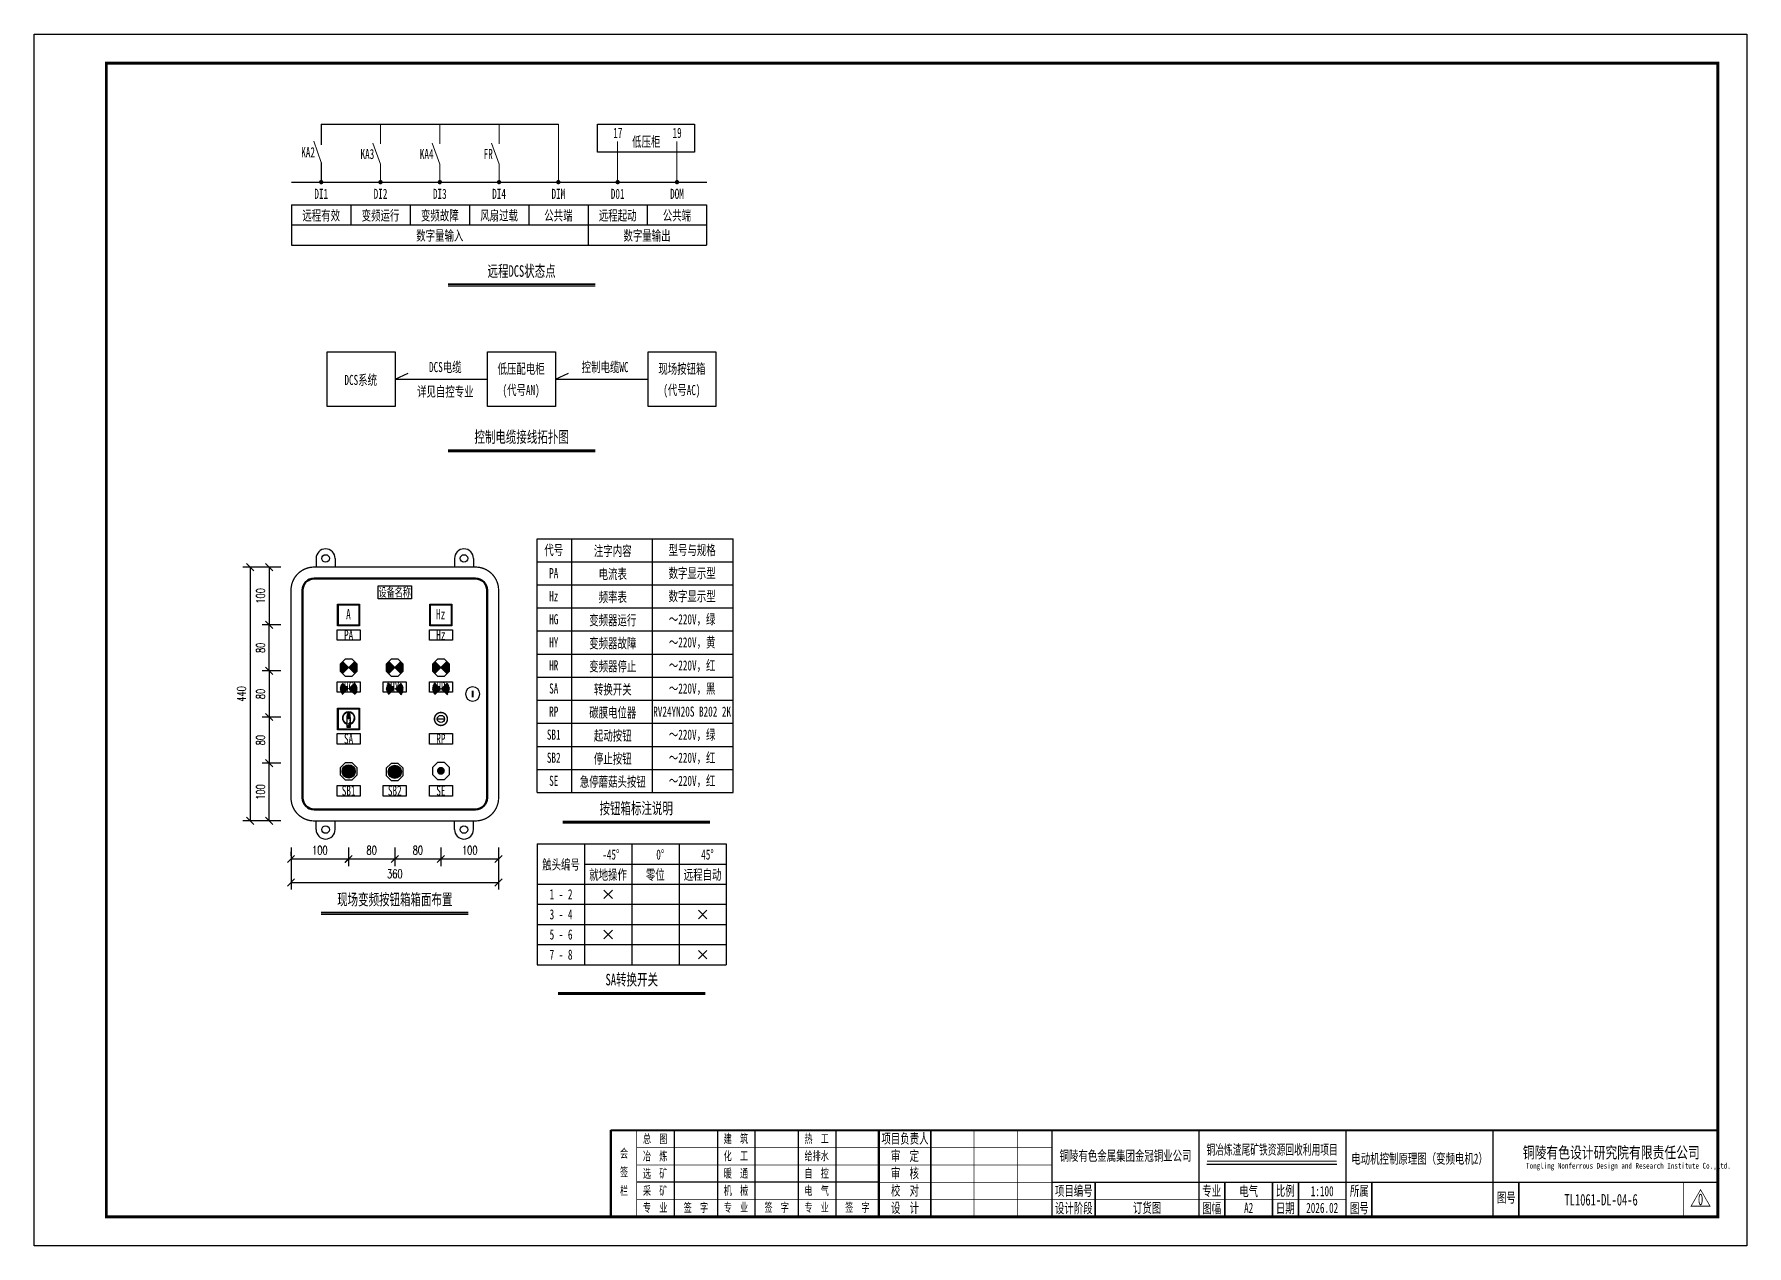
# Model space of a CAD drawing. Header units: millimetres. Extents: x 401220 to 2750366, y -101310 to 943175.
# Drawn here: x 1179837 to 1239237, y 495324 to 537324 of the extents above; entities that cross this region are included whole.
import ezdxf
from ezdxf.enums import TextEntityAlignment as Align

# ---------------------------------------------------------------- set-up
doc = ezdxf.new("R2010")
doc.units = ezdxf.units.MM
for name, color, linetype in [('1', 7, 'Continuous'), ('4', 1, 'Continuous'), ('动力平面设备层', 1, 'Continuous'), ('图框', 7, 'Continuous'), ('文字', 7, 'Continuous'), ('标注-照明', 7, 'Continuous'), ('照明平面导线层', 3, 'Continuous'), ('照明平面设备层', 1, 'Continuous'), ('电气-接地设计-接地线', 3, '接地线')]:
    doc.layers.add(name, color=color, linetype=linetype)
for name, color, linetype, lineweight in [('CAXA0层', 7, 'Continuous', 25), ('SW', 8, 'Continuous', 20), ('TEXT', 4, 'Continuous', 0)]:
    doc.layers.add(name, color=color, linetype=linetype, lineweight=lineweight)
doc.styles.add('DIM_FONT', font='txt.shx', dxfattribs={"width": 0.7, "bigfont": 'hzdx.shx'})
doc.styles.add('HZ', font='simsun.ttf', dxfattribs={"width": 0.75})
doc.styles.add('标准', font='NSimSun.ttf', dxfattribs={"width": 0.667})
doc.linetypes.add('接地线', pattern='A,500,[136,EESLTYPE.shx,S=100,R=0,X=0,Y=0],500,-200,60,-200', length=1460)
doc.dimstyles.new('副本 DIM20', dxfattribs={"dimtxt": 300, "dimasz": 2, "dimexe": 250, "dimexo": 300, "dimgap": 150, "dimtad": 1, "dimdec": 0, "dimlfac": 0.05, "dimzin": 0, "dimdsep": 46, "dimtxsty": 'DIM_FONT', "dimblk1": '_DIMX', "dimblk2": '_DIMX', "dimsah": 1, "dimcen": 0, "dimclrd": 3, "dimclre": 3, "dimclrt": 7, "dimadec": 0, "dimazin": 0, "dimtfac": 1, "dimtdec": 0, "dimtix": 1, "dimtmove": 2, "dimatfit": 3, "dimldrblk": '_DIMX', "dimfxl": 250, "dimtolj": 1, "dimtzin": 0, "dimarcsym": 0})

# ---------------------------------------------------------------- blocks, each defined once
blk = doc.blocks.new('_Oblique')
at = {"color": 0, "linetype": 'ByBlock', "lineweight": -2}
blk.add_line((-0.5, -0.5), (0.5, 0.5), dxfattribs=at)
blk = doc.blocks.new('*D123')
at = {"layer": '1', "color": 3, "linetype": 'ByBlock', "lineweight": -2, "transparency": 16777216}
for p, q in [((1188384, 515252), (1187738, 515252)), ((1187988, 515252), (1187988, 513652)), ((1188384, 513652), (1187738, 513652))]:
    blk.add_line(p, q, dxfattribs=at)
at = {"layer": 'Defpoints', "color": 0, "linetype": 'ByBlock', "transparency": 16777216}
for p in [(1188684, 515252), (1187988, 513652), (1188684, 513652)]:
    blk.add_point(p, dxfattribs=at)
at = {"layer": '1', "color": 3, "linetype": 'ByBlock', "lineweight": -2, "transparency": 16777216, "xscale": 250, "yscale": 250, "zscale": 250}
for p, rotation in [((1187988, 515252), 90), ((1187988, 513652), 270)]:
    blk.add_blockref('_Oblique', p, dxfattribs=dict(at, rotation=rotation))
at = {"layer": '1', "color": 7, "linetype": 'ByBlock', "transparency": 16777216, "insert": (1187688, 514452), "char_height": 300, "attachment_point": 5, "rotation": 90, "style": 'DIM_FONT'}
blk.add_mtext('\\A1;80', dxfattribs=at)
blk = doc.blocks.new('_DIMX')
blk.add_line((-150, 0), (150, 0))
at = {"const_width": 50}
blk.add_lwpolyline([(-70, -70), (70, 70)], dxfattribs=at)
blk = doc.blocks.new('*D124')
at = {"layer": '1', "color": 3, "linetype": 'ByBlock', "lineweight": -2, "transparency": 16777216}
for p, q in [((1188061, 518852), (1187074, 518852)), ((1187324, 518852), (1187324, 510052)), ((1188061, 510052), (1187074, 510052))]:
    blk.add_line(p, q, dxfattribs=at)
at = {"layer": 'Defpoints', "color": 0, "linetype": 'ByBlock', "transparency": 16777216}
for p in [(1188361, 518852), (1187324, 510052), (1188361, 510052)]:
    blk.add_point(p, dxfattribs=at)
at = {"layer": '1', "color": 3, "linetype": 'ByBlock', "lineweight": -2, "transparency": 16777216, "xscale": 250, "yscale": 250, "zscale": 250}
for p, rotation in [((1187324, 518852), 90), ((1187324, 510052), 270)]:
    blk.add_blockref('_Oblique', p, dxfattribs=dict(at, rotation=rotation))
at = {"layer": '1', "color": 7, "linetype": 'ByBlock', "transparency": 16777216, "insert": (1187024, 514452), "char_height": 300, "attachment_point": 5, "rotation": 90, "style": 'DIM_FONT'}
blk.add_mtext('\\A1;440', dxfattribs=at)
blk = doc.blocks.new('*D125')
at = {"layer": '1', "color": 3, "linetype": 'ByBlock', "lineweight": -2, "transparency": 16777216}
for p, q in [((1188384, 518852), (1187738, 518852)), ((1187988, 518852), (1187988, 516852)), ((1188384, 516852), (1187738, 516852))]:
    blk.add_line(p, q, dxfattribs=at)
at = {"layer": 'Defpoints', "color": 0, "linetype": 'ByBlock', "transparency": 16777216}
for p in [(1188684, 518852), (1187988, 516852), (1188684, 516852)]:
    blk.add_point(p, dxfattribs=at)
at = {"layer": '1', "color": 3, "linetype": 'ByBlock', "lineweight": -2, "transparency": 16777216, "xscale": 250, "yscale": 250, "zscale": 250}
for p, rotation in [((1187988, 518852), 90), ((1187988, 516852), 270)]:
    blk.add_blockref('_Oblique', p, dxfattribs=dict(at, rotation=rotation))
at = {"layer": '1', "color": 7, "linetype": 'ByBlock', "transparency": 16777216, "insert": (1187688, 517852), "char_height": 300, "attachment_point": 5, "rotation": 90, "style": 'DIM_FONT'}
blk.add_mtext('\\A1;100', dxfattribs=at)
blk = doc.blocks.new('*D126')
at = {"layer": '1', "color": 3, "linetype": 'ByBlock', "lineweight": -2, "transparency": 16777216}
for p, q in [((1188229, 516852), (1187738, 516852)), ((1187988, 515252), (1187988, 516852)), ((1188167, 515252), (1187738, 515252))]:
    blk.add_line(p, q, dxfattribs=at)
at = {"layer": 'Defpoints', "color": 0, "linetype": 'ByBlock', "transparency": 16777216}
for p in [(1187988, 516852), (1188529, 516852), (1188467, 515252)]:
    blk.add_point(p, dxfattribs=at)
at = {"layer": '1', "color": 3, "linetype": 'ByBlock', "lineweight": -2, "transparency": 16777216, "xscale": 250, "yscale": 250, "zscale": 250}
for p, rotation in [((1187988, 516852), 90), ((1187988, 515252), 270)]:
    blk.add_blockref('_Oblique', p, dxfattribs=dict(at, rotation=rotation))
at = {"layer": '1', "color": 7, "linetype": 'ByBlock', "transparency": 16777216, "insert": (1187688, 516052), "char_height": 300, "attachment_point": 5, "rotation": 90, "style": 'DIM_FONT'}
blk.add_mtext('\\A1;80', dxfattribs=at)
blk = doc.blocks.new('*D127')
at = {"layer": '1', "color": 3, "linetype": 'ByBlock', "lineweight": -2, "transparency": 16777216}
for p, q in [((1192341, 509129), (1192341, 508483)), ((1193943, 509129), (1193943, 508483)), ((1192341, 508733), (1193943, 508733))]:
    blk.add_line(p, q, dxfattribs=at)
at = {"layer": 'Defpoints', "color": 0, "linetype": 'ByBlock', "transparency": 16777216}
for p in [(1192341, 509429), (1193943, 509429), (1193943, 508733)]:
    blk.add_point(p, dxfattribs=at)
at = {"layer": '1', "color": 3, "linetype": 'ByBlock', "lineweight": -2, "transparency": 16777216, "xscale": 250, "yscale": 250, "zscale": 250, "rotation": 180}
blk.add_blockref('_Oblique', (1192341, 508733), dxfattribs=at)
at = {"layer": '1', "color": 3, "linetype": 'ByBlock', "lineweight": -2, "transparency": 16777216, "xscale": 250, "yscale": 250, "zscale": 250}
blk.add_blockref('_Oblique', (1193943, 508733), dxfattribs=at)
at = {"layer": '1', "color": 7, "linetype": 'ByBlock', "transparency": 16777216, "insert": (1193142, 509033), "char_height": 300, "attachment_point": 5, "style": 'DIM_FONT'}
blk.add_mtext('\\A1;80', dxfattribs=at)
blk = doc.blocks.new('*D128')
at = {"layer": '1', "color": 3, "linetype": 'ByBlock', "lineweight": -2, "transparency": 16777216}
for p, q in [((1193943, 509129), (1193943, 508483)), ((1195943, 509129), (1195943, 508483)), ((1193943, 508733), (1195943, 508733))]:
    blk.add_line(p, q, dxfattribs=at)
at = {"layer": 'Defpoints', "color": 0, "linetype": 'ByBlock', "transparency": 16777216}
for p in [(1193943, 509429), (1195943, 509429), (1195943, 508733)]:
    blk.add_point(p, dxfattribs=at)
at = {"layer": '1', "color": 3, "linetype": 'ByBlock', "lineweight": -2, "transparency": 16777216, "xscale": 250, "yscale": 250, "zscale": 250, "rotation": 180}
blk.add_blockref('_Oblique', (1193943, 508733), dxfattribs=at)
at = {"layer": '1', "color": 3, "linetype": 'ByBlock', "lineweight": -2, "transparency": 16777216, "xscale": 250, "yscale": 250, "zscale": 250}
blk.add_blockref('_Oblique', (1195943, 508733), dxfattribs=at)
at = {"layer": '1', "color": 7, "linetype": 'ByBlock', "transparency": 16777216, "insert": (1194943, 509033), "char_height": 300, "attachment_point": 5, "style": 'DIM_FONT'}
blk.add_mtext('\\A1;100', dxfattribs=at)
blk = doc.blocks.new('*D129')
at = {"layer": '1', "color": 3, "linetype": 'ByBlock', "lineweight": -2, "transparency": 16777216}
for p, q in [((1188743, 509129), (1188743, 507668)), ((1195943, 509129), (1195943, 507668)), ((1188743, 507918), (1195943, 507918))]:
    blk.add_line(p, q, dxfattribs=at)
at = {"layer": 'Defpoints', "color": 0, "linetype": 'ByBlock', "transparency": 16777216}
for p in [(1188743, 509429), (1195943, 509429), (1195943, 507918)]:
    blk.add_point(p, dxfattribs=at)
at = {"layer": '1', "color": 3, "linetype": 'ByBlock', "lineweight": -2, "transparency": 16777216, "xscale": 250, "yscale": 250, "zscale": 250, "rotation": 180}
blk.add_blockref('_Oblique', (1188743, 507918), dxfattribs=at)
at = {"layer": '1', "color": 3, "linetype": 'ByBlock', "lineweight": -2, "transparency": 16777216, "xscale": 250, "yscale": 250, "zscale": 250}
blk.add_blockref('_Oblique', (1195943, 507918), dxfattribs=at)
at = {"layer": '1', "color": 7, "linetype": 'ByBlock', "transparency": 16777216, "insert": (1192343, 508218), "char_height": 300, "attachment_point": 5, "style": 'DIM_FONT'}
blk.add_mtext('\\A1;360', dxfattribs=at)
blk = doc.blocks.new('*D130')
at = {"layer": '1', "color": 3, "linetype": 'ByBlock', "lineweight": -2, "transparency": 16777216}
for p, q in [((1188384, 512052), (1187738, 512052)), ((1187988, 510052), (1187988, 512052)), ((1188384, 510052), (1187738, 510052))]:
    blk.add_line(p, q, dxfattribs=at)
at = {"layer": 'Defpoints', "color": 0, "linetype": 'ByBlock', "transparency": 16777216}
for p in [(1187988, 512052), (1188684, 512052), (1188684, 510052)]:
    blk.add_point(p, dxfattribs=at)
at = {"layer": '1', "color": 3, "linetype": 'ByBlock', "lineweight": -2, "transparency": 16777216, "xscale": 250, "yscale": 250, "zscale": 250}
for p, rotation in [((1187988, 512052), 90), ((1187988, 510052), 270)]:
    blk.add_blockref('_Oblique', p, dxfattribs=dict(at, rotation=rotation))
at = {"layer": '1', "color": 7, "linetype": 'ByBlock', "transparency": 16777216, "insert": (1187688, 511052), "char_height": 300, "attachment_point": 5, "rotation": 90, "style": 'DIM_FONT'}
blk.add_mtext('\\A1;100', dxfattribs=at)
blk = doc.blocks.new('*D131')
at = {"layer": '1', "color": 3, "linetype": 'ByBlock', "lineweight": -2, "transparency": 16777216}
for p, q in [((1188167, 513652), (1187738, 513652)), ((1187988, 513652), (1187988, 512052)), ((1188229, 512052), (1187738, 512052))]:
    blk.add_line(p, q, dxfattribs=at)
at = {"layer": 'Defpoints', "color": 0, "linetype": 'ByBlock', "transparency": 16777216}
for p in [(1188467, 513652), (1187988, 512052), (1188529, 512052)]:
    blk.add_point(p, dxfattribs=at)
at = {"layer": '1', "color": 3, "linetype": 'ByBlock', "lineweight": -2, "transparency": 16777216, "xscale": 250, "yscale": 250, "zscale": 250}
for p, rotation in [((1187988, 513652), 90), ((1187988, 512052), 270)]:
    blk.add_blockref('_Oblique', p, dxfattribs=dict(at, rotation=rotation))
at = {"layer": '1', "color": 7, "linetype": 'ByBlock', "transparency": 16777216, "insert": (1187688, 512852), "char_height": 300, "attachment_point": 5, "rotation": 90, "style": 'DIM_FONT'}
blk.add_mtext('\\A1;80', dxfattribs=at)
blk = doc.blocks.new('*D132')
at = {"layer": '1', "color": 3, "linetype": 'ByBlock', "lineweight": -2, "transparency": 16777216}
for p, q in [((1188743, 508846), (1188743, 508983)), ((1188743, 508733), (1190743, 508733)), ((1190743, 508846), (1190743, 508983))]:
    blk.add_line(p, q, dxfattribs=at)
at = {"layer": 'Defpoints', "color": 0, "linetype": 'ByBlock', "transparency": 16777216}
for p in [(1188743, 508546), (1190743, 508733), (1190743, 508546)]:
    blk.add_point(p, dxfattribs=at)
at = {"layer": '1', "color": 3, "linetype": 'ByBlock', "lineweight": -2, "transparency": 16777216, "xscale": 250, "yscale": 250, "zscale": 250, "rotation": 180}
blk.add_blockref('_Oblique', (1188743, 508733), dxfattribs=at)
at = {"layer": '1', "color": 3, "linetype": 'ByBlock', "lineweight": -2, "transparency": 16777216, "xscale": 250, "yscale": 250, "zscale": 250}
blk.add_blockref('_Oblique', (1190743, 508733), dxfattribs=at)
at = {"layer": '1', "color": 7, "linetype": 'ByBlock', "transparency": 16777216, "insert": (1189743, 509033), "char_height": 300, "attachment_point": 5, "style": 'DIM_FONT'}
blk.add_mtext('\\A1;100', dxfattribs=at)
blk = doc.blocks.new('*D133')
at = {"layer": '1', "color": 3, "linetype": 'ByBlock', "lineweight": -2, "transparency": 16777216}
for p, q in [((1190740, 509129), (1190740, 508483)), ((1192341, 509129), (1192341, 508483)), ((1190740, 508733), (1192341, 508733))]:
    blk.add_line(p, q, dxfattribs=at)
at = {"layer": 'Defpoints', "color": 0, "linetype": 'ByBlock', "transparency": 16777216}
for p in [(1190740, 509429), (1192341, 509429), (1192341, 508733)]:
    blk.add_point(p, dxfattribs=at)
at = {"layer": '1', "color": 3, "linetype": 'ByBlock', "lineweight": -2, "transparency": 16777216, "xscale": 250, "yscale": 250, "zscale": 250, "rotation": 180}
blk.add_blockref('_Oblique', (1190740, 508733), dxfattribs=at)
at = {"layer": '1', "color": 3, "linetype": 'ByBlock', "lineweight": -2, "transparency": 16777216, "xscale": 250, "yscale": 250, "zscale": 250}
blk.add_blockref('_Oblique', (1192341, 508733), dxfattribs=at)
at = {"layer": '1', "color": 7, "linetype": 'ByBlock', "transparency": 16777216, "insert": (1191541, 509033), "char_height": 300, "attachment_point": 5, "style": 'DIM_FONT'}
blk.add_mtext('\\A1;80', dxfattribs=at)
blk = doc.blocks.new('3')
at = {"layer": 'TEXT', "color": 7, "lineweight": 25, "style": 'HZ', "width": 0.75}
for s, height, p in [('铜陵有色设计研究院有限责任公司', 400, (221501, 249018)), ('Tongling Nonferrous Design and Research Institute Co.,Ltd.', 200, (221613, 248659))]:
    blk.add_text(s, height=height, dxfattribs=at).set_placement(p)
blk = doc.blocks.new('铜陵有色图签02')
at = {"layer": '图框', "linetype": 'Continuous', "lineweight": 50}
for p, q in [((-38401, 3003), (-38401, 1)), ((-29100, 3001), (-29100, 0))]:
    blk.add_line(p, q, dxfattribs=at)
at = {"layer": '图框', "color": 7, "linetype": 'Continuous', "lineweight": 25}
for p, q in [((-36201, 3010), (-36201, 9)), ((-34701, 3010), (-34701, 9)), ((-33401, 3017), (-33401, 16)), ((-31901, 3017), (-31901, 16)), ((-30601, 3017), (-30601, 16)), ((-29100, 1201), (-37501, 1201))]:
    blk.add_line(p, q, dxfattribs=at)
at = {"layer": '图框', "color": 7, "linetype": 'Continuous', "lineweight": 35}
for p, q in [((-27300, 3001), (-27300, 1)), ((-21600, 1197), (-21600, -3)), ((-17100, 1200), (-17100, 0)), ((-15450, 0), (-15450, 1200)), ((-14550, 1200), (-14550, 0)), ((-12000, 1201), (-12000, 1)), ((-6900, 1202), (-6900, 2))]:
    blk.add_line(p, q, dxfattribs=at)
at = {"layer": '图框', "lineweight": 25}
blk.add_line((-17723, 1830), (-13223, 1830), dxfattribs=at)
at = {"layer": '图框', "lineweight": 70, "const_width": 70}
blk.add_lwpolyline([(-17980, 3001), (0, 3001), (-38401, 3001)], dxfattribs=at)
at = {"layer": '图框', "color": 7, "linetype": 'Continuous', "lineweight": 25, "const_width": 25}
for points in [[(-37501, 3000), (-37501, 0)], [(-25800, 3001), (-25800, 1)], [(-24300, 3001), (-24300, 1)], [(-23100, 2401), (-37501, 2401)], [(-23100, 1801), (-37501, 1801)], [(-23100, 1201), (-29100, 1201)], [(-12900, 600), (-18000, 600), (-37501, 600)], [(-602, 943), (-932, 371), (-272, 371), (-602, 943)]]:
    blk.add_lwpolyline(points, dxfattribs=at)
at = {"layer": '图框', "linetype": 'Continuous', "lineweight": 50, "const_width": 50}
for points in [[(-23100, 3001), (-23100, 1)], [(-18000, 3000), (-18000, 0)]]:
    blk.add_lwpolyline(points, dxfattribs=at)
at = {"layer": '图框', "lineweight": 50, "const_width": 50}
for points in [[(-12900, 3001), (-12900, 1)], [(-7800, 3001), (-7800, 1)], [(0, 3000), (0, 0)], [(-23100, 1200), (0, 1200)]]:
    blk.add_lwpolyline(points, dxfattribs=at)
at = {"layer": '图框', "lineweight": 25, "const_width": 35}
blk.add_lwpolyline([(-17723, 1930), (-13223, 1930)], dxfattribs=at)
at = {"layer": '图框', "color": 7, "linetype": 'Continuous', "lineweight": 35, "const_width": 25}
blk.add_lwpolyline([(-1200, 1201), (-1200, 0)], dxfattribs=at)
at = {"layer": '图框', "linetype": 'Continuous', "lineweight": 70, "const_width": 70}
blk.add_lwpolyline([(-38401, 1), (0, 0)], dxfattribs=at)
at = {"layer": '图框', "lineweight": 25}
blk.add_blockref('3', (-228268, -246986), dxfattribs=at)
at = {"layer": 'TEXT', "color": 7, "lineweight": 25, "style": '标准', "width": 0.667}
for s, height, p in [('会', 300, (-37942, 2054)), ('总  图', 300, (-36862, 2555)), ('建  筑', 300, (-34062, 2562)), ('热  工', 300, (-31262, 2562)), ('项目负责人', 350, (-28197, 2541)), ('冶  炼', 300, (-36862, 1955)), ('化  工', 300, (-34062, 1962)), ('给排水', 300, (-31262, 1962)), ('审  定', 350, (-28197, 1941)), ('签', 300, (-37942, 1404)), ('选  矿', 300, (-36862, 1355)), ('暖  通', 300, (-34062, 1362)), ('自  控', 300, (-31262, 1362)), ('审  核', 350, (-28197, 1341)), ('栏', 300, (-37942, 754)), ('采  矿', 300, (-36862, 754)), ('机  械', 300, (-34062, 761)), ('电  气', 300, (-31262, 761)), ('校  对', 350, (-28197, 741)), ('项目编号', 350, (-22343, 730)), ('专业', 350, (-17559, 730)), ('比例', 350, (-15009, 730)), ('所属', 350, (-12438, 730)), ('图号', 350, (-7339, 495)), ('专  业', 300, (-36862, 170)), ('签  字', 300, (-35449, 170)), ('专  业', 300, (-34062, 177)), ('签  字', 300, (-32649, 177)), ('专  业', 300, (-31262, 177)), ('签  字', 300, (-29849, 177)), ('设  计', 350, (-28197, 139)), ('设计阶段', 350, (-22343, 130)), ('图幅', 350, (-17559, 130)), ('日期', 350, (-15009, 130)), ('图号', 350, (-12438, 130))]:
    blk.add_text(s, height=height, dxfattribs=at).set_placement(p, align=Align.CENTER)

msp = doc.modelspace()

# ---------------------------------------------------------------- hatches: boundary and pattern name
at = {"linetype": 'ByBlock', "lineweight": 25}
h = msp.add_hatch(dxfattribs=at)
h.set_pattern_fill('ANSI31', scale=184.8, style=0)
h.set_pattern_definition([(45, (626340.397, 517562.544), (-16.3341666, 16.3341666), [])])
h.paths.add_polyline_path([(1190742.8, 515367.6), (1190533.9, 515576.8, 0.1991281), (1190447.1, 515367.6, 0.1986966), (1190533.5, 515158.7)])
h.paths.add_polyline_path([(1190952, 515576.5), (1190742.8, 515367.6), (1190951.7, 515158.3, 0.1991281), (1191038.4, 515367.6, 0.1986966)])
h = msp.add_hatch(dxfattribs=at)
h.set_pattern_fill('ANSI31', scale=184.8, style=0)
h.set_pattern_definition([(45, (629330.195, 517562.544), (-16.3341666, 16.3341666), [])])
h.paths.add_polyline_path([(1192342.7, 515367.6), (1192133.8, 515576.8, 0.1991281), (1192047, 515367.6, 0.1986966), (1192133.5, 515158.7)])
h.paths.add_polyline_path([(1192552, 515576.5), (1192342.7, 515367.6), (1192551.6, 515158.3, 0.1991281), (1192638.4, 515367.6, 0.1986966)])
h = msp.add_hatch(dxfattribs=at)
h.set_pattern_fill('ANSI31', scale=184.8, style=0)
h.set_pattern_definition([(45, (630930.25, 517562.544), (-16.3341666, 16.3341666), [])])
h.paths.add_polyline_path([(1193942.8, 515367.6), (1193733.9, 515576.8, 0.1991281), (1193647.1, 515367.6, 0.1986966), (1193733.5, 515158.7)])
h.paths.add_polyline_path([(1194152, 515576.5), (1193942.8, 515367.6), (1194151.7, 515158.3, 0.1991281), (1194238.4, 515367.6, 0.1986966)])
h = msp.add_hatch(dxfattribs=at)
h.set_pattern_fill('ANSI31', scale=184.8, style=0)
h.set_pattern_definition([(45, (626340.397, 516827.52), (-16.3341666, 16.3341666), [])])
h.paths.add_polyline_path([(1190742.8, 514632.6), (1190533.9, 514841.8, 0.1991281), (1190447.1, 514632.6, 0.1986966), (1190533.5, 514423.7)])
h.paths.add_polyline_path([(1190952, 514841.5), (1190742.8, 514632.6), (1190951.7, 514423.3, 0.1991281), (1191038.4, 514632.6, 0.1986966)])
h = msp.add_hatch(dxfattribs=at)
h.set_pattern_fill('ANSI31', scale=184.8, style=0)
h.set_pattern_definition([(45, (629330.195, 516827.52), (-16.3341666, 16.3341666), [])])
h.paths.add_polyline_path([(1192342.7, 514632.6), (1192133.8, 514841.8, 0.1991281), (1192047, 514632.6, 0.1986966), (1192133.5, 514423.7)])
h.paths.add_polyline_path([(1192552, 514841.5), (1192342.7, 514632.6), (1192551.6, 514423.3, 0.1991281), (1192638.4, 514632.6, 0.1986966)])
h = msp.add_hatch(dxfattribs=at)
h.set_pattern_fill('ANSI31', scale=184.8, style=0)
h.set_pattern_definition([(45, (630930.25, 516827.52), (-16.3341666, 16.3341666), [])])
h.paths.add_polyline_path([(1193942.8, 514632.6), (1193733.9, 514841.8, 0.1991281), (1193647.1, 514632.6, 0.1986966), (1193733.5, 514423.7)])
h.paths.add_polyline_path([(1194152, 514841.5), (1193942.8, 514632.6), (1194151.7, 514423.3, 0.1991281), (1194238.4, 514632.6, 0.1986966)])
at = {"layer": '文字', "linetype": 'ByBlock', "ltscale": 0.2}
h = msp.add_hatch(dxfattribs=at)
h.set_pattern_fill('ANSI31', scale=308, style=0)
h.set_pattern_definition([(45, (-2173361.837, 1886555.832), (-27.22361108, 27.22361108), [])])
edge = h.paths.add_edge_path()
edge.add_line((1190803.7, 513304.5), (1190803.7, 513579.8))
edge.add_line((1190679, 513579.8), (1190679, 513304.5))
edge.add_arc((1189907.3, 513579.8), 896.4, 360, 366.231132)
edge.add_arc((1190323.1, 513625.2), 478.1, 6.231132, 14.766974)
edge.add_arc((1190582, 513693.4), 210.4, 14.766974, 32.471625)
edge.add_arc((1190741.4, 513794.8), 21.5, 32.471625, 90)
edge.add_arc((1190741.4, 513794.8), 21.5, 90, 147.528375)
edge.add_arc((1190900.7, 513693.4), 210.4, 147.528375, 165.233026)
edge.add_arc((1191159.6, 513625.2), 478.1, 165.233026, 173.768868)
edge.add_arc((1191575.4, 513579.8), 896.4, 173.768868, 180)
edge.add_line((1190679, 513304.5), (1190803.7, 513304.5))
at = {"layer": '电气-接地设计-接地线', "linetype": 'ByBlock', "ltscale": 0.2}
h = msp.add_hatch(color=7, dxfattribs=at)
edge = h.paths.add_edge_path()
edge.add_arc((1190742.8, 511767.6), 230.3, 0, 360)
h = msp.add_hatch(color=7, dxfattribs=at)
edge = h.paths.add_edge_path()
edge.add_arc((1192342.7, 511752.1), 230.3, 0, 360)
h = msp.add_hatch(color=7, dxfattribs=at)
edge = h.paths.add_edge_path()
edge.add_arc((1193941.4, 511787.6), 138.2, 0, 360)

# ---------------------------------------------------------------- linework, layer by layer
at = {"color": 7, "linetype": 'ByBlock', "lineweight": 25}
for p, q in [((1190952, 515576.5), (1190533.5, 515158.7)), ((1190951.7, 515158.3), (1190533.9, 515576.8)), ((1192552, 515576.5), (1192133.5, 515158.7)), ((1192551.6, 515158.3), (1192133.8, 515576.8)), ((1194152, 515576.5), (1193733.5, 515158.7)), ((1194151.7, 515158.3), (1193733.9, 515576.8)), ((1190679, 513579.8), (1190679, 513304.5)), ((1190679, 513304.5), (1190803.7, 513304.5)), ((1190803.7, 513304.5), (1190803.7, 513579.8))]:
    msp.add_line(p, q, dxfattribs=at)
at = {"color": 7, "linetype": 'ByBlock', "lineweight": 20, "const_width": 75}
for points in [[(1189752.6, 532197.3, 1), (1189827.6, 532197.3, 1)], [(1191809.1, 532197.3, 1), (1191884.1, 532197.3, 1)], [(1193865.6, 532197.3, 1), (1193940.6, 532197.3, 1)], [(1195922.1, 532197.3, 1), (1195997.1, 532197.3, 1)], [(1197978.6, 532197.3, 1), (1198053.6, 532197.3, 1)], [(1200035.1, 532197.3, 1), (1200110.1, 532197.3, 1)], [(1202091.6, 532197.3, 1), (1202166.6, 532197.3, 1)]]:
    msp.add_lwpolyline(points, format="xyb", close=True, dxfattribs=at)
at = {"color": 7, "linetype": 'ByBlock', "lineweight": 50}
for points in [[(1189542.8, 518451.7, 0.4142136), (1189142.8, 518051.7)], [(1195542.8, 518051.7, 0.4142136), (1195142.8, 518451.7)], [(1189142.8, 510851.7, 0.4142136), (1189542.8, 510451.7)], [(1195142.8, 510451.7, 0.4142136), (1195542.8, 510851.7)]]:
    msp.add_lwpolyline(points, format="xyb", dxfattribs=at)
for points in [[(1189142.8, 510851.7), (1189142.8, 518051.7)], [(1189542.8, 518451.7), (1195142.8, 518451.7)], [(1195542.8, 518051.7), (1195542.8, 510851.7)], [(1195142.8, 510451.7), (1189542.8, 510451.7)]]:
    msp.add_lwpolyline(points, dxfattribs=at)
at = {"color": 7, "linetype": 'ByBlock', "lineweight": 25}
for points in [[(1191763.1, 518201.7), (1192922.4, 518201.7), (1192922.4, 517745.7), (1191763.1, 517745.7)], [(1190360.2, 517561.5), (1191122.6, 517561.5), (1191122.6, 516809.2), (1190360.2, 516809.2)], [(1193560.2, 517561.5), (1194322.6, 517561.5), (1194322.6, 516809.2), (1193560.2, 516809.2)], [(1190343.7, 516676.3), (1191141.8, 516676.3), (1191141.8, 516313.5), (1190343.7, 516313.5)], [(1193543.7, 516676.3), (1194341.8, 516676.3), (1194341.8, 516313.5), (1193543.7, 516313.5)], [(1190620.3, 515663.3), (1190447.1, 515490.1), (1190447.1, 515245.1), (1190620.3, 515071.9), (1190865.2, 515071.9), (1191038.4, 515245.1), (1191038.4, 515490.1), (1190865.2, 515663.3)], [(1192220.2, 515663.3), (1192047, 515490.1), (1192047, 515245.1), (1192220.2, 515071.9), (1192465.2, 515071.9), (1192638.4, 515245.1), (1192638.4, 515490.1), (1192465.2, 515663.3)], [(1193820.3, 515663.3), (1193647.1, 515490.1), (1193647.1, 515245.1), (1193820.3, 515071.9), (1194065.2, 515071.9), (1194238.4, 515245.1), (1194238.4, 515490.1), (1194065.2, 515663.3)], [(1190343.7, 514876.3), (1191141.8, 514876.3), (1191141.8, 514513.5), (1190343.7, 514513.5)], [(1191943.6, 514876.3), (1192741.8, 514876.3), (1192741.8, 514513.5), (1191943.6, 514513.5)], [(1193543.7, 514876.3), (1194341.8, 514876.3), (1194341.8, 514513.5), (1193543.7, 514513.5)], [(1190360.2, 513961.5), (1191122.6, 513961.5), (1191122.6, 513209.2), (1190360.2, 513209.2)], [(1190343.7, 513076.3), (1191141.8, 513076.3), (1191141.8, 512713.5), (1190343.7, 512713.5)], [(1193543.7, 513076.3), (1194341.8, 513076.3), (1194341.8, 512713.5), (1193543.7, 512713.5)], [(1190620.3, 512063.3), (1190447.1, 511890.1), (1190447.1, 511645.1), (1190620.3, 511471.9), (1190865.2, 511471.9), (1191038.4, 511645.1), (1191038.4, 511890.1), (1190865.2, 512063.3)], [(1192220.2, 512047.7), (1192047, 511874.5), (1192047, 511629.6), (1192220.2, 511456.4), (1192465.2, 511456.4), (1192638.4, 511629.6), (1192638.4, 511874.5), (1192465.2, 512047.7)], [(1193820.3, 512078.8), (1193647.1, 511905.6), (1193647.1, 511660.6), (1193820.3, 511487.4), (1194065.2, 511487.4), (1194238.4, 511660.6), (1194238.4, 511905.6), (1194065.2, 512078.8)], [(1190343.7, 511276.3), (1191141.8, 511276.3), (1191141.8, 510913.5), (1190343.7, 510913.5)], [(1191943.6, 511276.3), (1192741.8, 511276.3), (1192741.8, 510913.5), (1191943.6, 510913.5)], [(1193543.7, 511276.3), (1194341.8, 511276.3), (1194341.8, 510913.5), (1193543.7, 510913.5)]]:
    msp.add_lwpolyline(points, close=True, dxfattribs=at)
at = {"color": 7, "linetype": 'ByBlock', "const_width": 64}
msp.add_lwpolyline([(1195043, 514571.6), (1195043, 514335.6)], dxfattribs=at)
at = {"color": 7, "linetype": 'ByBlock', "lineweight": 25}
msp.add_lwpolyline([(1190803.7, 513579.8, 0.0271951), (1190798.4, 513677, 0.0372619), (1190785.4, 513747, 0.0774052), (1190759.5, 513806.3, 0.2564233), (1190741.4, 513816.3, 0.2564233), (1190723.2, 513806.3, 0.0774052), (1190697.3, 513747, 0.0372619), (1190684.3, 513677, 0.0271951), (1190679, 513579.8, 0.0271951)], format="xyb", dxfattribs=at)
at = {"color": 7, "linetype": 'ByBlock'}
for start, end in [(90, 270), (270, 90)]:
    msp.add_arc((1195042.8, 514451.7), 250, start, end, dxfattribs=at)
at = {"color": 7, "linetype": 'ByBlock', "lineweight": 25}
for radius, start, end in [(216.5, 286.739479, 253.260521), (200.7, 288.096502, 251.903498)]:
    msp.add_arc((1190741.4, 513615.6), radius, start, end, dxfattribs=at)
at = {"layer": '1', "color": 7, "const_width": 50}
msp.add_lwpolyline([(1193717.8, 513585.4, 1), (1194167.8, 513585.4, 1)], format="xyb", close=True, dxfattribs=at)
at = {"layer": '1', "color": 7, "const_width": 45}
msp.add_lwpolyline([(1193816.6, 513585.4), (1194068.9, 513585.4)], dxfattribs=at)
at = {"layer": '1', "color": 7}
msp.add_circle((1193942.8, 513585.4), 126.1, dxfattribs=at)
at = {"layer": '4', "color": 7, "linetype": 'ByBlock'}
for p, q in [((1189612.8, 519151.7), (1189612.8, 518851.7)), ((1190272.8, 519151.7), (1190272.8, 518851.7)), ((1194412.8, 519151.7), (1194412.8, 518851.7)), ((1195072.8, 519151.7), (1195072.8, 518851.7)), ((1189612.8, 509751.7), (1189612.8, 510051.7)), ((1190272.8, 509751.7), (1190272.8, 510051.7)), ((1194412.8, 509751.7), (1194412.8, 510051.7)), ((1195072.8, 509751.7), (1195072.8, 510051.7))]:
    msp.add_line(p, q, dxfattribs=at)
at = {"layer": '4', "color": 7, "linetype": 'ByBlock', "const_width": 45}
for points in [[(1189542.8, 518851.7, 0.4142136), (1188742.8, 518051.7)], [(1195942.8, 518051.7, 0.4142136), (1195142.8, 518851.7)], [(1188742.8, 510851.7, 0.4142136), (1189542.8, 510051.7)], [(1195142.8, 510051.7, 0.4142136), (1195942.8, 510851.7)]]:
    msp.add_lwpolyline(points, format="xyb", dxfattribs=at)
for points in [[(1189542.8, 518851.7), (1195142.8, 518851.7)], [(1188742.8, 510851.7), (1188742.8, 518051.7)], [(1195942.8, 518051.7), (1195942.8, 510851.7)], [(1195142.8, 510051.7), (1189542.8, 510051.7)]]:
    msp.add_lwpolyline(points, dxfattribs=at)
at = {"layer": '4', "color": 7, "linetype": 'ByBlock'}
for centre in [(1189942.8, 519151.7), (1194742.8, 519151.7), (1189942.8, 509751.7), (1194742.8, 509751.7)]:
    msp.add_circle(centre, 130, dxfattribs=at)
for centre, start, end in [((1189942.8, 519151.7), 0, 180), ((1194742.8, 519151.7), 0, 180), ((1189942.8, 509751.7), 180, 0), ((1194742.8, 509751.7), 180, 0)]:
    msp.add_arc(centre, 330, start, end, dxfattribs=at)
at = {"layer": 'CAXA0层', "color": 7, "linetype": 'ByBlock', "lineweight": 40}
for p, q in [((1194192.6, 528660.9), (1199290.8, 528660.9)), ((1194192.6, 522909.3), (1199290.8, 522909.3)), ((1198168.4, 510034.5), (1203266.6, 510034.5)), ((1189793.9, 506874.1), (1194892.1, 506874.1)), ((1198013.8, 504095.5), (1203111.9, 504095.5))]:
    msp.add_line(p, q, dxfattribs=at)
at = {"layer": 'CAXA0层', "color": 7, "linetype": 'ByBlock', "lineweight": 0}
for p, q in [((1194192.6, 528595.4), (1199290.8, 528595.4)), ((1194192.6, 522843.9), (1199290.8, 522843.9)), ((1198168.4, 509969), (1203266.6, 509969)), ((1189793.9, 506808.6), (1194892.1, 506808.6)), ((1198013.8, 504030), (1203111.9, 504030))]:
    msp.add_line(p, q, dxfattribs=at)
at = {"layer": 'SW', "color": 7, "linetype": 'ByBlock', "lineweight": 25}
for p, q in [((1188761.9, 531412.3), (1188761.9, 530016)), ((1188761.9, 531412.3), (1188761.9, 530714.2)), ((1188761.9, 531412.3), (1203157.4, 531412.3)), ((1190818.4, 531412.3), (1190818.4, 530714.2)), ((1192874.9, 531412.3), (1192874.9, 530714.2)), ((1194931.4, 531412.3), (1194931.4, 530714.2)), ((1196987.9, 531412.3), (1196987.9, 530714.2)), ((1199044.4, 531412.3), (1199044.4, 530016)), ((1201100.9, 531412.3), (1201100.9, 530714.2)), ((1203157.4, 531412.3), (1203157.4, 530016)), ((1188761.9, 530714.2), (1203157.4, 530714.2)), ((1188761.9, 530016), (1203157.4, 530016)), ((1197284.1, 519836.2), (1198484.1, 519836.2)), ((1197284.1, 519036.2), (1197284.1, 519836.2)), ((1198484.1, 519836.2), (1201284.1, 519836.2)), ((1198484.1, 519036.2), (1198484.1, 519836.2)), ((1201284.1, 519036.2), (1201284.1, 519836.2)), ((1201284.1, 519836.2), (1204084.1, 519836.2)), ((1204084.1, 519036.2), (1204084.1, 519836.2)), ((1197284.1, 519036.2), (1198484.1, 519036.2)), ((1197284.1, 518236.2), (1197284.1, 519036.2)), ((1198484.1, 519036.2), (1201284.1, 519036.2)), ((1198484.1, 518236.2), (1198484.1, 519036.2)), ((1201284.1, 518236.2), (1201284.1, 519036.2)), ((1201284.1, 519036.2), (1204084.1, 519036.2)), ((1204084.1, 518236.2), (1204084.1, 519036.2)), ((1204084.1, 518236.2), (1204084.1, 519036.2)), ((1197284.1, 518236.2), (1198484.1, 518236.2)), ((1197284.1, 517436.2), (1197284.1, 518236.2)), ((1198484.1, 518236.2), (1201284.1, 518236.2)), ((1198484.1, 517436.2), (1198484.1, 518236.2)), ((1201284.1, 518236.2), (1204084.1, 518236.2)), ((1201284.1, 517436.2), (1201284.1, 518236.2)), ((1204084.1, 517436.2), (1204084.1, 518236.2)), ((1204084.1, 517436.2), (1204084.1, 518236.2)), ((1197284.1, 516636.2), (1197284.1, 517436.2)), ((1197284.1, 517436.2), (1198484.1, 517436.2)), ((1198484.1, 516636.2), (1198484.1, 517436.2)), ((1198484.1, 517436.2), (1201284.1, 517436.2)), ((1201284.1, 516636.2), (1201284.1, 517436.2)), ((1201284.1, 517436.2), (1204084.1, 517436.2)), ((1204084.1, 516636.2), (1204084.1, 517436.2)), ((1204084.1, 516636.2), (1204084.1, 517436.2)), ((1197284.1, 516636.2), (1198484.1, 516636.2)), ((1197284.1, 515836.2), (1197284.1, 516636.2)), ((1198484.1, 516636.2), (1201284.1, 516636.2)), ((1198484.1, 515836.2), (1198484.1, 516636.2)), ((1201284.1, 515836.2), (1201284.1, 516636.2)), ((1201284.1, 516636.2), (1204084.1, 516636.2)), ((1204084.1, 515836.2), (1204084.1, 516636.2)), ((1204084.1, 515836.2), (1204084.1, 516636.2)), ((1197284.1, 515836.2), (1198484.1, 515836.2)), ((1197284.1, 515036.2), (1197284.1, 515836.2)), ((1198484.1, 515836.2), (1201284.1, 515836.2)), ((1198484.1, 515036.2), (1198484.1, 515836.2)), ((1201284.1, 515036.2), (1201284.1, 515836.2)), ((1201284.1, 515836.2), (1204084.1, 515836.2)), ((1204084.1, 515036.2), (1204084.1, 515836.2)), ((1204084.1, 515036.2), (1204084.1, 515836.2)), ((1197284.1, 515036.2), (1198484.1, 515036.2)), ((1197284.1, 514236.2), (1197284.1, 515036.2)), ((1198484.1, 515036.2), (1201284.1, 515036.2)), ((1198484.1, 514236.2), (1198484.1, 515036.2)), ((1201284.1, 514236.2), (1201284.1, 515036.2)), ((1201284.1, 515036.2), (1204084.1, 515036.2)), ((1204084.1, 514236.2), (1204084.1, 515036.2)), ((1204084.1, 514236.2), (1204084.1, 515036.2)), ((1197284.1, 514236.2), (1198484.1, 514236.2)), ((1197284.1, 513436.2), (1197284.1, 514236.2)), ((1198484.1, 514236.2), (1201284.1, 514236.2)), ((1198484.1, 513436.2), (1198484.1, 514236.2)), ((1201284.1, 514236.2), (1204084.1, 514236.2)), ((1201284.1, 513436.2), (1201284.1, 514236.2)), ((1204084.1, 513436.2), (1204084.1, 514236.2)), ((1204084.1, 513436.2), (1204084.1, 514236.2)), ((1197284.1, 512636.2), (1197284.1, 513436.2)), ((1197284.1, 513436.2), (1198484.1, 513436.2)), ((1198484.1, 512636.2), (1198484.1, 513436.2)), ((1198484.1, 513436.2), (1201284.1, 513436.2)), ((1201284.1, 512636.2), (1201284.1, 513436.2)), ((1201284.1, 513436.2), (1204084.1, 513436.2)), ((1204084.1, 512636.2), (1204084.1, 513436.2)), ((1204084.1, 512636.2), (1204084.1, 513436.2)), ((1197284.1, 512636.2), (1198484.1, 512636.2)), ((1197284.1, 511836.2), (1197284.1, 512636.2)), ((1198484.1, 512636.2), (1201284.1, 512636.2)), ((1198484.1, 511836.2), (1198484.1, 512636.2)), ((1201284.1, 512636.2), (1204084.1, 512636.2)), ((1201284.1, 511836.2), (1201284.1, 512636.2)), ((1204084.1, 511836.2), (1204084.1, 512636.2)), ((1197284.1, 511836.2), (1198484.1, 511836.2)), ((1197284.1, 511036.2), (1197284.1, 511836.2)), ((1198484.1, 511836.2), (1201284.1, 511836.2)), ((1198484.1, 511036.2), (1198484.1, 511836.2)), ((1201284.1, 511836.2), (1204084.1, 511836.2)), ((1201284.1, 511036.2), (1201284.1, 511836.2)), ((1204084.1, 511036.2), (1204084.1, 511836.2)), ((1204084.1, 511036.2), (1204084.1, 511836.2)), ((1197284.1, 511036.2), (1198484.1, 511036.2)), ((1198484.1, 511036.2), (1201284.1, 511036.2)), ((1201284.1, 511036.2), (1204084.1, 511036.2)), ((1197284.1, 509254.2), (1203841.6, 509254.2)), ((1197284.1, 509254.2), (1197284.1, 505065.1)), ((1198923.5, 509254.2), (1198923.5, 505065.1)), ((1200562.9, 509254.2), (1200562.9, 505065.1)), ((1202202.2, 509254.2), (1202202.2, 505065.1)), ((1203841.6, 509254.2), (1203841.6, 505065.1)), ((1198923.5, 508556), (1203841.6, 508556)), ((1197284.1, 507857.8), (1203841.6, 507857.8)), ((1199595.1, 507655.1), (1199891.3, 507358.9)), ((1199595.1, 507358.9), (1199891.3, 507655.1)), ((1197284.1, 507159.6), (1203841.6, 507159.6)), ((1202873.8, 506956.9), (1203170, 506660.7)), ((1202873.8, 506660.7), (1203170, 506956.9)), ((1197284.1, 506461.5), (1203841.6, 506461.5)), ((1199595.1, 506258.7), (1199891.3, 505962.5)), ((1199595.1, 505962.5), (1199891.3, 506258.7)), ((1197284.1, 505763.3), (1203841.6, 505763.3)), ((1202873.8, 505560.5), (1203170, 505264.3)), ((1202873.8, 505264.3), (1203170, 505560.5)), ((1197284.1, 505065.1), (1203841.6, 505065.1)), ((1197284.1, 505065.1), (1203841.6, 505065.1)), ((1197284.1, 505065.1), (1203841.6, 505065.1))]:
    msp.add_line(p, q, dxfattribs=at)
at = {"layer": '动力平面设备层', "color": 7, "linetype": 'ByBlock', "lineweight": -3, "ltscale": 100}
for p, q in [((1199377.7, 534205), (1202736.3, 534205)), ((1199377.7, 533232.6), (1199377.7, 534205)), ((1202736.3, 534205), (1202736.3, 533232.6)), ((1202736.3, 533232.6), (1199377.7, 533232.6))]:
    msp.add_line(p, q, dxfattribs=at)
at = {"layer": '图框', "color": 7, "linetype": 'Continuous', "lineweight": 100, "const_width": 100}
msp.add_lwpolyline([(1182336.6, 496323.6), (1238236.6, 496323.6), (1238236.6, 536323.6), (1182336.6, 536323.6)], close=True, dxfattribs=at)
at = {"layer": '标注-照明', "color": 7, "linetype": 'ByBlock', "lineweight": 25, "ltscale": 100}
for p, q in [((1189790.1, 534205), (1189790.1, 533486.1)), ((1189790.1, 534205), (1198016.1, 534205)), ((1189790.1, 532882.6), (1189790.1, 532197.3)), ((1188761.9, 532197.3), (1203166.9, 532197.3)), ((1192357.2, 525367.3), (1192809.8, 525570.5)), ((1192357.2, 525367.3), (1195563.5, 525367.3)), ((1197919.9, 525367.3), (1198372.6, 525570.5)), ((1197919.9, 525367.3), (1201126.2, 525367.3))]:
    msp.add_line(p, q, dxfattribs=at)
for points in [[(1192357.2, 524421.4), (1190000.8, 524421.4), (1190000.8, 526313.2), (1192357.2, 526313.2)], [(1197919.9, 524421.4), (1195563.5, 524421.4), (1195563.5, 526313.2), (1197919.9, 526313.2)], [(1203482.6, 524421.4), (1201126.2, 524421.4), (1201126.2, 526313.2), (1203482.6, 526313.2)]]:
    msp.add_lwpolyline(points, close=True, dxfattribs=at)
at = {"layer": '标注-照明', "color": 7, "linetype": 'ByBlock'}
for points in [[(1190386.5, 517541.7), (1191096.2, 517541.7), (1191096.2, 516832.1), (1190386.5, 516832.1)], [(1193586.5, 517541.7), (1194296.2, 517541.7), (1194296.2, 516832.1), (1193586.5, 516832.1)], [(1190386.5, 513941.7), (1191096.2, 513941.7), (1191096.2, 513232.1), (1190386.5, 513232.1)]]:
    msp.add_lwpolyline(points, close=True, dxfattribs=at)
at = {"layer": '照明平面导线层', "color": 7, "linetype": 'ByBlock', "lineweight": 20}
for p, q in [((1191846.6, 533520.6), (1191846.6, 534205)), ((1193903.1, 533520.6), (1193903.1, 534205)), ((1195959.6, 533520.6), (1195959.6, 534205)), ((1198016.1, 532197.3), (1198016.1, 534205)), ((1189790.1, 532882.6), (1189528.7, 533613.7)), ((1191846.6, 532818.8), (1191585.2, 533549.9)), ((1193903.1, 532818.8), (1193641.7, 533549.9)), ((1195959.6, 532818.8), (1195698.2, 533549.9)), ((1200072.6, 532197.3), (1200072.6, 533603.6)), ((1202129.1, 532197.3), (1202129.1, 533603.6)), ((1191846.6, 532197.3), (1191846.6, 532818.8)), ((1193903.1, 532197.3), (1193903.1, 532818.8)), ((1195959.6, 532197.3), (1195959.6, 532818.8))]:
    msp.add_line(p, q, dxfattribs=at)
at = {"layer": '照明平面设备层', "color": 7, "lineweight": -3, "ltscale": 100}
msp.add_lwpolyline([(1179836.6, 537323.6), (1239236.6, 537323.6), (1239236.6, 495323.6), (1179836.6, 495323.6)], close=True, dxfattribs=at)
at = {"layer": '电气-接地设计-接地线', "color": 7, "linetype": 'ByBlock', "ltscale": 0.2}
for centre in [(1190742.8, 511767.6), (1192342.7, 511752.1)]:
    msp.add_circle(centre, 230.3, dxfattribs=at)

# ---------------------------------------------------------------- block references
at = {"layer": '图框', "color": 7, "lineweight": 25}
msp.add_blockref('铜陵有色图签02', (1238236.6, 496323.6), dxfattribs=at)

# ---------------------------------------------------------------- texts
at = {"layer": 'SW', "color": 7, "linetype": 'ByBlock', "lineweight": 25, "style": '标准', "width": 0.667}
for s, height, p in [('17', 350, (1200078.3, 533730.7)), ('19', 350, (1202134.8, 533730.7)), ('低压柜', 350, (1201067, 533424.7)), ('DI1', 350, (1189790.7, 531616.9)), ('DI2', 350, (1191847.2, 531616.9)), ('DI3', 350, (1193903.7, 531616.9)), ('DI4', 350, (1195960.2, 531616.9)), ('DIM', 350, (1198016.7, 531616.9)), ('D01', 350, (1200073.2, 531616.9)), ('DOM', 350, (1202129.7, 531616.9)), ('远程有效', 350, (1189790.7, 530868.4)), ('变频运行', 350, (1191847.2, 530868.4)), ('变频故障', 350, (1193903.7, 530868.4)), ('风扇过载', 350, (1195960.2, 530868.4)), ('公共端', 350, (1198016.7, 530868.4)), ('远程起动', 350, (1200073.2, 530868.4)), ('公共端', 350, (1202129.7, 530868.4)), ('数字量输入', 350, (1193903.1, 530170.2)), ('数字量输出', 350, (1201090.4, 530170.2)), ('远程DCS状态点', 400, (1196741.5, 528915.9)), ('DCS电缆', 350, (1194095.5, 525611.7)), ('低压配电柜', 350, (1196723.4, 525553.4)), ('控制电缆WC', 350, (1199636.7, 525611.7)), ('现场按钮箱', 350, (1202300.2, 525553.4)), ('DCS系统', 350, (1191160.7, 525165.2)), ('详见自控专业', 350, (1194095.5, 524763)), ('(代号AN)', 350, (1196723.4, 524814.6)), ('(代号AC)', 350, (1202300.2, 524814.6)), ('控制电缆接线拓扑图', 400, (1196741.5, 523164.4)), ('代号', 350, (1197855.4, 519267.1)), ('注字内容', 350, (1199903.4, 519236.2)), ('型号与规格', 350, (1202656.2, 519267.1)), ('PA', 350, (1197855.4, 518467.1)), ('电流表', 350, (1199903.4, 518436.2)), ('数字显示型', 350, (1202656.2, 518467.1)), ('设备名称', 300, (1192339.9, 517823.5)), ('Hz', 350, (1197855.4, 517667.1)), ('频率表', 350, (1199903.4, 517636.2)), ('数字显示型', 350, (1202656.2, 517667.1)), ('A', 350, (1190733.6, 517044.5)), ('Hz', 350, (1193933.6, 517044.5)), ('HG', 350, (1197855.4, 516867.1)), ('变频器运行', 350, (1199903.4, 516836.2)), ('～220V，绿', 350, (1202656.2, 516867.1)), ('PA', 350, (1190740.1, 516325.6)), ('Hz', 350, (1193940.1, 516325.7)), ('HY', 350, (1197855.4, 516067.1)), ('变频器故障', 350, (1199903.4, 516036.2)), ('～220V，黄', 350, (1202656.2, 516067.1)), ('HR', 350, (1197855.4, 515267.1)), ('变频器停止', 350, (1199903.4, 515236.2)), ('～220V，红', 350, (1202656.2, 515267.1)), ('HG', 350, (1190741.4, 514525.7)), ('HY', 350, (1192341.3, 514525.7)), ('HR', 350, (1193941.4, 514525.7)), ('SA', 350, (1197855.4, 514467.1)), ('转换开关', 350, (1199903.4, 514436.2)), ('～220V，黑', 350, (1202656.2, 514467.1)), ('RP', 350, (1197855.4, 513667.1)), ('碳膜电位器', 350, (1199903.4, 513636.2)), ('RV24YN20S B202 2K', 350, (1202656.2, 513667.1)), ('SB1', 350, (1197855.4, 512867.1)), ('起动按钮', 350, (1199903.4, 512836.2)), ('～220V，绿', 350, (1202656.2, 512867.1)), ('SA', 350, (1190740.1, 512725.6)), ('RP', 350, (1193941.4, 512725.7)), ('SB2', 350, (1197855.4, 512067.1)), ('停止按钮', 350, (1199903.4, 512036.2)), ('～220V，红', 350, (1202656.2, 512067.1)), ('SE', 350, (1197855.4, 511267.1)), ('急停蘑菇头按钮', 350, (1199903.4, 511236.2)), ('～220V，红', 350, (1202656.2, 511267.1)), ('SB1', 350, (1190741.4, 510925.6)), ('SB2', 350, (1192341.3, 510925.7)), ('SE', 350, (1193941.4, 510925.7)), ('按钮箱标注说明', 400, (1200717.3, 510289.5)), ('-45°', 350, (1199835.5, 508710.2)), ('0°', 350, (1201550.2, 508710.2)), ('45°', 350, (1203188.8, 508710.2)), ('触头编号', 350, (1198109.3, 508364.6)), ('就地操作', 350, (1199739.5, 508012.1)), ('零位', 350, (1201378.9, 508012.1)), ('远程自动', 350, (1203018.2, 508012.1)), ('现场变频按钮箱箱面布置', 400, (1192342.8, 507129.1)), ('1 - 2', 350, (1198109.3, 507335.3)), ('3 - 4', 350, (1198109.3, 506637.1)), ('5 - 6', 350, (1198109.3, 505938.9)), ('7 - 8', 350, (1198109.3, 505240.7)), ('SA转换开关', 400, (1200562.6, 504350.5))]:
    msp.add_text(s, height=height, dxfattribs=at).set_placement(p, align=Align.CENTER)
for s, p in [('KA2', (1189573.2, 533235)), ('KA3', (1191629.7, 533171.2)), ('KA4', (1193686.2, 533171.2)), ('FR', (1195742.7, 533171.2))]:
    msp.add_text(s, height=350, dxfattribs=at).set_placement(p, align=Align.MIDDLE_RIGHT)
at = {"layer": 'SW', "color": 7, "linetype": 'Continuous', "lineweight": 25, "style": '标准'}
for s, height, width, p in [('铜陵有色金属集团金冠铜业公司', 350, 0.667, (1217690.5, 498269.8)), ('铜冶炼渣尾矿铁资源回收利用项目', 350, 0.62, (1222774.1, 498481.4)), ('电动机控制原理图（变频电机2）', 350, 0.667, (1227887.5, 498169.1)), ('电气', 350, 0.667, (1221960.8, 497041.8)), ('1:100', 350, 0.667, (1224510.8, 497041.8)), ('订货图', 350, 0.667, (1218436, 496462.1)), ('A2', 350, 0.667, (1221960.8, 496462.1)), ('2026.02', 350, 0.667, (1224510.8, 496462.1)), ('TL1061-DL-04-6', 400, 0.667, (1234185.9, 496718.6)), ('0', 400, 0.667, (1237634.4, 496730.1))]:
    msp.add_text(s, height=height, dxfattribs=dict(at, width=width)).set_placement(p, align=Align.CENTER)

# ---------------------------------------------------------------- dimensions: what is measured, and where the dimension line sits
at = {"layer": '1', "color": 7, "linetype": 'ByBlock'}
for base, p1, p2, angle, picture, middle in [((1187324.4, 510051.7), (1188360.9, 518851.7), (1188360.9, 510051.7), 90, '*D124', (1187024.4, 514451.7)), ((1187988.4, 516851.7), (1188684, 518851.7), (1188684, 516851.7), 90, '*D125', (1187688.4, 517851.7)), ((1187988.4, 516851.7), (1188467.1, 515251.7), (1188529.2, 516851.7), 90, '*D126', (1187688.4, 516051.7)), ((1187988.4, 513651.7), (1188684, 515251.7), (1188684, 513651.7), 90, '*D123', (1187688.4, 514451.7)), ((1187988.4, 512051.7), (1188467.1, 513651.7), (1188529.2, 512051.7), 270, '*D131', (1187688.4, 512851.7)), ((1187988.4, 512051.7), (1188684, 510051.7), (1188684, 512051.7), 270, '*D130', (1187688.4, 511051.7))]:
    dim = msp.add_linear_dim(base=base, p1=p1, p2=p2, angle=angle, dimstyle='副本 DIM20', override={"dimasz": 250, "dimblk1": 'Oblique', "dimblk2": 'Oblique'}, dxfattribs=at)
    dim.commit()
    dim.dimension.update_dxf_attribs({"geometry": picture, "text_midpoint": middle})
for base, p1, p2, picture, middle in [((1195942.8, 507918.2), (1188742.8, 509429.1), (1195942.8, 509429.1), '*D129', (1192342.8, 508218.2)), ((1190742.8, 508733.4), (1188742.8, 508545.6), (1190742.8, 508545.6), '*D132', (1189742.8, 509033.4)), ((1192341.4, 508733.4), (1190740, 509429.1), (1192341.4, 509429.1), '*D133', (1191540.7, 509033.4)), ((1193942.8, 508733.4), (1192341.4, 509429.1), (1193942.8, 509429.1), '*D127', (1193142.1, 509033.4)), ((1195942.8, 508733.4), (1193942.8, 509429.1), (1195942.8, 509429.1), '*D128', (1194942.8, 509033.4))]:
    dim = msp.add_linear_dim(base=base, p1=p1, p2=p2, dimstyle='副本 DIM20', override={"dimasz": 250, "dimblk1": 'Oblique', "dimblk2": 'Oblique'}, dxfattribs=at)
    dim.commit()
    dim.dimension.update_dxf_attribs({"geometry": picture, "text_midpoint": middle})

doc.saveas('drawing.dxf')
